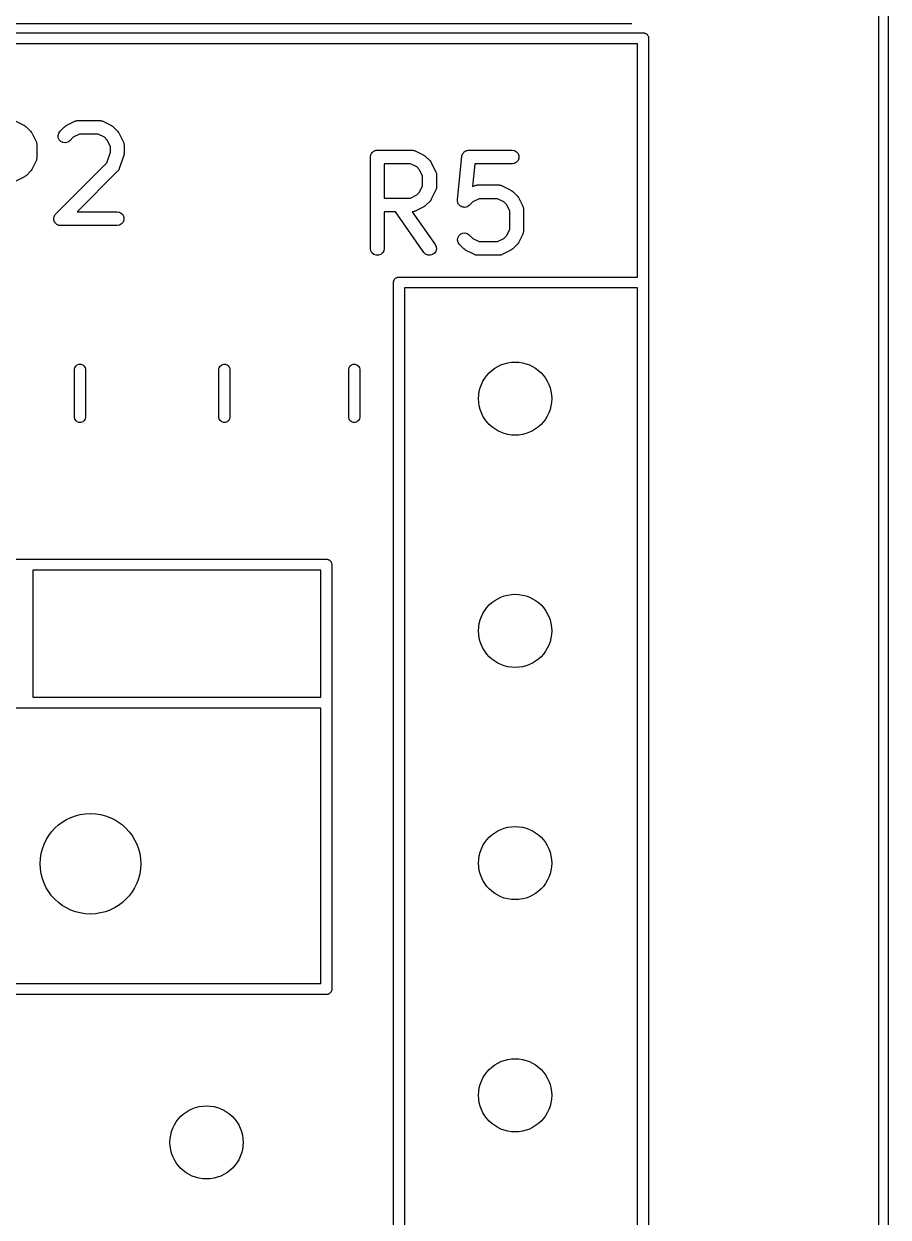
# Model space of a CAD drawing. Extents: x 202.7 to 262.5, y -125.5 to -33.7.
# Drawn here: x 253.05 to 262.5, y -86.12 to -73.07 of the extents above; entities that cross this region are included whole.
import ezdxf

# ---------------------------------------------------------------- set-up
doc = ezdxf.new("R2010")
doc.units = 0
doc.header["$MEASUREMENT"] = 0
doc.layers.add('BLACK', color=7, linetype='CONTINUOUS')

msp = doc.modelspace()

# ---------------------------------------------------------------- linework, layer by layer
at = {"layer": 'BLACK', "linetype": 'CONTINUOUS'}
for p, q in [((262.4, -115.754), (262.4, -43.7949)), ((262.5, -43.7456), (262.5, -115.804)), ((259.685, -73.072), (223.309, -73.072)), ((259.691, -73.072), (259.685, -73.072)), ((259.685, -73.072), (259.685, -73.072)), ((259.696, -73.0702), (259.691, -73.072)), ((241.775, -73.17), (259.825, -73.17)), ((259.825, -73.17), (259.831, -73.17)), ((259.825, -73.17), (259.825, -73.17)), ((259.831, -73.17), (259.836, -73.1718)), ((259.836, -73.1718), (259.841, -73.1727)), ((259.841, -73.1727), (259.845, -73.1754)), ((259.845, -73.1754), (259.85, -73.1772)), ((259.85, -73.1772), (259.855, -73.1807)), ((259.855, -73.1807), (259.859, -73.1833)), ((259.859, -73.1833), (259.863, -73.1874)), ((259.863, -73.1874), (259.867, -73.1908)), ((259.867, -73.1908), (259.869, -73.1955)), ((259.869, -73.1955), (259.873, -73.1995)), ((259.873, -73.1995), (259.875, -73.2045)), ((259.875, -73.2045), (259.877, -73.2092)), ((259.877, -73.2092), (259.878, -73.2144)), ((259.878, -73.2144), (259.88, -73.2194)), ((259.76, -73.29), (241.84, -73.29)), ((259.76, -75.84), (259.76, -73.29)), ((259.88, -73.2194), (259.88, -73.2247)), ((259.88, -73.2247), (259.88, -73.2248)), ((259.88, -73.2248), (259.88, -116.675)), ((253.612, -74.1319), (253.621, -74.1304)), ((253.621, -74.1304), (253.63, -74.1279)), ((253.63, -74.1279), (253.634, -74.1281)), ((253.634, -74.1281), (253.638, -74.1274)), ((253.638, -74.1274), (253.876, -74.1274)), ((253.876, -74.1274), (253.88, -74.1281)), ((253.88, -74.1281), (253.885, -74.1279)), ((253.885, -74.1279), (253.893, -74.1304)), ((253.893, -74.1304), (253.902, -74.1319)), ((252.957, -74.1353), (253.053, -74.1829)), ((253.053, -74.1829), (253.062, -74.1901)), ((253.062, -74.1901), (253.072, -74.197)), ((253.072, -74.197), (253.12, -74.2446)), ((253.12, -74.2446), (253.127, -74.2544)), ((253.127, -74.2544), (253.134, -74.2641)), ((253.427, -74.2659), (253.442, -74.2446)), ((253.442, -74.2446), (253.49, -74.197)), ((253.49, -74.197), (253.5, -74.1901)), ((253.5, -74.1901), (253.509, -74.1829)), ((253.509, -74.1829), (253.605, -74.1353)), ((253.605, -74.1353), (253.609, -74.1341)), ((253.609, -74.1341), (253.612, -74.1319)), ((253.902, -74.1319), (253.906, -74.1341)), ((253.906, -74.1341), (253.91, -74.1353)), ((253.91, -74.1353), (254.005, -74.1829)), ((254.005, -74.1829), (254.015, -74.1901)), ((254.015, -74.1901), (254.024, -74.197)), ((254.024, -74.197), (254.072, -74.2446)), ((254.072, -74.2446), (254.079, -74.2544)), ((254.079, -74.2544), (254.086, -74.2641)), ((253.134, -74.2641), (253.181, -74.3593)), ((253.181, -74.3593), (253.183, -74.3635)), ((253.183, -74.3635), (253.185, -74.3672)), ((253.185, -74.3672), (253.186, -74.3759)), ((253.186, -74.3759), (253.189, -74.3843)), ((253.189, -74.3843), (253.189, -74.3886)), ((253.189, -74.3886), (253.189, -74.3929)), ((253.421, -74.2911), (253.427, -74.2659)), ((253.423, -74.317), (253.421, -74.2911)), ((253.434, -74.3406), (253.423, -74.317)), ((253.452, -74.3591), (253.434, -74.3406)), ((253.476, -74.3701), (253.452, -74.3591)), ((253.502, -74.3723), (253.476, -74.3701)), ((253.527, -74.3656), (253.502, -74.3723)), ((253.548, -74.3507), (253.527, -74.3656)), ((253.587, -74.3116), (253.548, -74.3507)), ((253.656, -74.2774), (253.587, -74.3116)), ((253.858, -74.2774), (253.656, -74.2774)), ((253.927, -74.3116), (253.858, -74.2774)), ((253.957, -74.342), (253.927, -74.3116)), ((253.992, -74.4106), (253.957, -74.342)), ((254.086, -74.2641), (254.134, -74.3593)), ((254.134, -74.3593), (254.135, -74.3635)), ((254.135, -74.3635), (254.137, -74.3672)), ((254.137, -74.3672), (254.139, -74.3759)), ((254.139, -74.3759), (254.141, -74.3843)), ((254.141, -74.3843), (254.141, -74.3886)), ((254.141, -74.3886), (254.142, -74.3929)), ((253.189, -74.3929), (253.189, -74.5357)), ((253.953, -74.5904), (253.992, -74.4759)), ((253.992, -74.4759), (253.992, -74.4106)), ((254.138, -74.5118), (254.09, -74.6547)), ((254.14, -74.4999), (254.138, -74.5118)), ((254.142, -74.4881), (254.14, -74.4999)), ((254.142, -74.3929), (254.142, -74.4881)), ((256.837, -74.5274), (256.838, -74.5209)), ((256.838, -74.5144), (256.84, -74.5082)), ((256.838, -74.5209), (256.838, -74.5144)), ((256.84, -74.5082), (256.841, -74.5017)), ((256.841, -74.5017), (256.845, -74.496)), ((256.845, -74.496), (256.847, -74.4899)), ((256.847, -74.4899), (256.851, -74.4849)), ((256.851, -74.4849), (256.854, -74.4792)), ((256.854, -74.4792), (256.859, -74.475)), ((256.859, -74.475), (256.864, -74.4699)), ((256.864, -74.4699), (256.869, -74.4666)), ((256.869, -74.4666), (256.874, -74.4624)), ((256.874, -74.4624), (256.881, -74.4602)), ((256.881, -74.4602), (256.886, -74.4569)), ((256.886, -74.4569), (256.893, -74.4558)), ((256.893, -74.4558), (256.899, -74.4535)), ((256.899, -74.4535), (256.905, -74.4535)), ((256.905, -74.4535), (256.912, -74.4524)), ((256.912, -74.4524), (257.293, -74.4524)), ((257.293, -74.4524), (257.297, -74.4531)), ((257.297, -74.4531), (257.301, -74.4529)), ((257.301, -74.4529), (257.31, -74.4554)), ((257.31, -74.4554), (257.319, -74.4569)), ((257.319, -74.4569), (257.322, -74.4591)), ((257.322, -74.4591), (257.326, -74.4603)), ((257.326, -74.4603), (257.422, -74.5079)), ((257.422, -74.5079), (257.431, -74.5151)), ((257.431, -74.5151), (257.441, -74.522)), ((257.441, -74.522), (257.489, -74.5696)), ((257.79, -74.9961), (257.837, -74.5199)), ((257.837, -74.5199), (257.838, -74.5172)), ((257.838, -74.5144), (257.842, -74.5047)), ((257.838, -74.5172), (257.838, -74.5144)), ((257.842, -74.5047), (257.844, -74.4948)), ((257.844, -74.4948), (257.846, -74.4925)), ((257.846, -74.4925), (257.847, -74.4899)), ((257.847, -74.4899), (257.854, -74.482)), ((257.854, -74.482), (257.86, -74.4737)), ((257.86, -74.4737), (257.862, -74.4721)), ((257.862, -74.4721), (257.864, -74.4699)), ((257.864, -74.4699), (257.873, -74.4648)), ((257.873, -74.4648), (257.881, -74.459)), ((257.881, -74.459), (257.884, -74.4583)), ((257.884, -74.4583), (257.886, -74.4569)), ((257.886, -74.4569), (257.896, -74.4551)), ((257.896, -74.4551), (257.906, -74.4526)), ((257.906, -74.4526), (257.909, -74.4529)), ((257.909, -74.4529), (257.912, -74.4524)), ((257.912, -74.4524), (258.388, -74.4524)), ((258.388, -74.4524), (258.414, -74.4569)), ((258.414, -74.4569), (258.436, -74.4699)), ((258.436, -74.4699), (258.453, -74.4899)), ((258.453, -74.4899), (258.462, -74.5144)), ((258.462, -74.5144), (258.462, -74.5404)), ((253.181, -74.5693), (253.134, -74.6645)), ((253.183, -74.5651), (253.181, -74.5693)), ((253.185, -74.5614), (253.183, -74.5651)), ((253.186, -74.5527), (253.185, -74.5614)), ((253.189, -74.5443), (253.186, -74.5527)), ((253.189, -74.5357), (253.189, -74.54)), ((253.189, -74.54), (253.189, -74.5443)), ((253.395, -75.1493), (253.953, -74.5904)), ((256.837, -75.5274), (256.837, -74.5274)), ((256.987, -74.6024), (256.987, -74.9762)), ((257.275, -74.6024), (256.987, -74.6024)), ((257.344, -74.6366), (257.275, -74.6024)), ((257.374, -74.667), (257.344, -74.6366)), ((257.489, -74.5696), (257.496, -74.5794)), ((257.496, -74.5794), (257.503, -74.5891)), ((257.503, -74.5891), (257.55, -74.6843)), ((257.98, -74.6024), (257.955, -74.8506)), ((258.388, -74.6024), (257.98, -74.6024)), ((258.414, -74.5979), (258.388, -74.6024)), ((258.436, -74.5848), (258.414, -74.5979)), ((258.453, -74.5649), (258.436, -74.5848)), ((258.462, -74.5404), (258.453, -74.5649)), ((253.053, -74.7457), (252.957, -74.7933)), ((253.062, -74.7385), (253.053, -74.7457)), ((253.072, -74.7316), (253.062, -74.7385)), ((253.12, -74.684), (253.072, -74.7316)), ((253.127, -74.6742), (253.12, -74.684)), ((253.134, -74.6645), (253.127, -74.6742)), ((254.072, -74.684), (253.629, -75.1274)), ((254.075, -74.6804), (254.072, -74.684)), ((254.078, -74.6776), (254.075, -74.6804)), ((254.082, -74.6698), (254.078, -74.6776)), ((254.087, -74.6626), (254.082, -74.6698)), ((254.088, -74.6585), (254.087, -74.6626)), ((254.09, -74.6547), (254.088, -74.6585)), ((257.408, -74.7356), (257.374, -74.667)), ((257.408, -74.843), (257.408, -74.7356)), ((257.55, -74.6843), (257.552, -74.6885)), ((257.552, -74.6885), (257.554, -74.6922)), ((257.554, -74.6922), (257.555, -74.7009)), ((257.555, -74.7009), (257.558, -74.7093)), ((257.558, -74.7093), (257.558, -74.7136)), ((257.558, -74.7136), (257.558, -74.7179)), ((257.558, -74.7179), (257.558, -74.8607)), ((257.344, -74.9419), (257.374, -74.9115)), ((257.374, -74.9115), (257.408, -74.843)), ((257.55, -74.8943), (257.503, -74.9895)), ((257.552, -74.8901), (257.55, -74.8943)), ((257.554, -74.8864), (257.552, -74.8901)), ((257.555, -74.8777), (257.554, -74.8864)), ((257.558, -74.8693), (257.555, -74.8777)), ((257.558, -74.8607), (257.558, -74.865)), ((257.558, -74.865), (257.558, -74.8693)), ((257.955, -74.8506), (257.974, -74.8413)), ((257.974, -74.8413), (257.978, -74.84)), ((257.978, -74.84), (257.981, -74.8379)), ((257.981, -74.8379), (257.99, -74.8363)), ((257.99, -74.8363), (257.999, -74.8338)), ((257.999, -74.8338), (258.003, -74.8341)), ((258.003, -74.8341), (258.007, -74.8333)), ((258.007, -74.8333), (258.245, -74.8333)), ((258.245, -74.8333), (258.249, -74.8341)), ((258.249, -74.8341), (258.254, -74.8338)), ((258.254, -74.8338), (258.262, -74.8363)), ((258.262, -74.8363), (258.271, -74.8379)), ((258.271, -74.8379), (258.275, -74.84)), ((258.275, -74.84), (258.279, -74.8413)), ((258.279, -74.8413), (258.374, -74.8889)), ((258.374, -74.8889), (258.384, -74.896)), ((258.384, -74.896), (258.394, -74.9029)), ((258.394, -74.9029), (258.441, -74.9505)), ((256.987, -74.9762), (257.275, -74.9762)), ((257.275, -74.9762), (257.344, -74.9419)), ((257.489, -75.009), (257.441, -75.0566)), ((257.496, -74.9992), (257.489, -75.009)), ((257.503, -74.9895), (257.496, -74.9992)), ((257.79, -74.9966), (257.79, -74.9961)), ((257.79, -74.997), (257.79, -74.9966)), ((257.791, -75.0095), (257.79, -74.997)), ((257.792, -75.0221), (257.791, -75.0095)), ((257.792, -75.0225), (257.792, -75.0221)), ((257.792, -75.023), (257.792, -75.0225)), ((257.797, -75.0344), (257.792, -75.023)), ((257.802, -75.0458), (257.797, -75.0344)), ((257.956, -75.0176), (257.917, -75.0566)), ((258.025, -74.9833), (257.956, -75.0176)), ((258.228, -74.9833), (258.025, -74.9833)), ((258.296, -75.0176), (258.228, -74.9833)), ((258.326, -75.048), (258.296, -75.0176)), ((258.441, -74.9505), (258.448, -74.9604)), ((258.448, -74.9604), (258.455, -74.97)), ((258.455, -74.97), (258.503, -75.0653)), ((253.377, -75.1801), (253.38, -75.1707)), ((253.38, -75.1707), (253.382, -75.168)), ((253.382, -75.168), (253.383, -75.1649)), ((253.383, -75.1649), (253.389, -75.1574)), ((253.389, -75.1574), (253.395, -75.1493)), ((253.629, -75.1274), (254.067, -75.1274)), ((254.067, -75.1274), (254.092, -75.1319)), ((254.092, -75.1319), (254.115, -75.1449)), ((254.115, -75.1449), (254.132, -75.1649)), ((254.132, -75.1649), (254.141, -75.1894)), ((257.111, -75.1262), (256.987, -75.1262)), ((256.987, -75.1262), (256.987, -75.5274)), ((257.422, -75.5704), (257.111, -75.1262)), ((257.297, -75.1254), (257.294, -75.126)), ((257.294, -75.126), (257.545, -75.4844)), ((257.301, -75.1257), (257.297, -75.1254)), ((257.31, -75.1232), (257.301, -75.1257)), ((257.319, -75.1217), (257.31, -75.1232)), ((257.322, -75.1195), (257.319, -75.1217)), ((257.326, -75.1183), (257.322, -75.1195)), ((257.422, -75.0707), (257.326, -75.1183)), ((257.431, -75.0635), (257.422, -75.0707)), ((257.441, -75.0566), (257.431, -75.0635)), ((257.803, -75.0462), (257.802, -75.0458)), ((257.803, -75.0466), (257.803, -75.0462)), ((257.812, -75.0555), (257.803, -75.0466)), ((257.821, -75.0645), (257.812, -75.0555)), ((257.821, -75.0647), (257.821, -75.0645)), ((257.821, -75.065), (257.821, -75.0647)), ((257.833, -75.0703), (257.821, -75.065)), ((257.844, -75.0758), (257.833, -75.0703)), ((257.845, -75.076), (257.844, -75.0758)), ((257.844, -75.0758), (257.844, -75.0758)), ((257.857, -75.0771), (257.845, -75.076)), ((257.87, -75.0784), (257.857, -75.0771)), ((257.871, -75.0783), (257.87, -75.0782)), ((257.87, -75.0782), (257.87, -75.0784)), ((257.883, -75.075), (257.871, -75.0783)), ((257.895, -75.0719), (257.883, -75.075)), ((257.896, -75.0717), (257.895, -75.0719)), ((257.906, -75.0643), (257.896, -75.0715)), ((257.896, -75.0715), (257.896, -75.0717)), ((257.917, -75.0573), (257.906, -75.0643)), ((257.917, -75.0566), (257.917, -75.0569)), ((257.917, -75.0569), (257.917, -75.0573)), ((258.361, -75.1165), (258.326, -75.048)), ((258.361, -75.3192), (258.361, -75.1165)), ((258.503, -75.0653), (258.504, -75.0694)), ((258.504, -75.0694), (258.506, -75.0732)), ((258.506, -75.0732), (258.508, -75.0818)), ((258.508, -75.0818), (258.51, -75.0902)), ((258.51, -75.0902), (258.51, -75.0945)), ((258.51, -75.0945), (258.511, -75.0988)), ((258.511, -75.0988), (258.511, -75.3369)), ((253.373, -75.1958), (253.374, -75.1927)), ((253.374, -75.2056), (253.373, -75.1958)), ((253.374, -75.1894), (253.377, -75.1801)), ((253.374, -75.1927), (253.374, -75.1894)), ((253.374, -75.2154), (253.374, -75.2056)), ((253.375, -75.2185), (253.374, -75.2154)), ((253.375, -75.2218), (253.375, -75.2185)), ((253.379, -75.2307), (253.375, -75.2218)), ((253.383, -75.2399), (253.379, -75.2307)), ((253.385, -75.2424), (253.383, -75.2399)), ((253.386, -75.2454), (253.385, -75.2424)), ((253.393, -75.2523), (253.386, -75.2454)), ((253.399, -75.2598), (253.393, -75.2523)), ((253.402, -75.2615), (253.399, -75.2598)), ((253.405, -75.2638), (253.402, -75.2615)), ((253.413, -75.268), (253.405, -75.2638)), ((253.422, -75.2729), (253.413, -75.268)), ((253.425, -75.2734), (253.422, -75.2729)), ((253.428, -75.2748), (253.425, -75.2734)), ((253.438, -75.2757), (253.428, -75.2748)), ((253.448, -75.2774), (253.438, -75.2757)), ((254.067, -75.2774), (253.448, -75.2774)), ((254.092, -75.2729), (254.067, -75.2774)), ((254.115, -75.2598), (254.092, -75.2729)), ((254.132, -75.2399), (254.115, -75.2598)), ((254.141, -75.2154), (254.132, -75.2399)), ((254.141, -75.1894), (254.141, -75.2154)), ((257.79, -75.4387), (257.792, -75.4127)), ((257.792, -75.4127), (257.803, -75.3891)), ((257.803, -75.3891), (257.821, -75.3707)), ((257.821, -75.3707), (257.845, -75.3597)), ((257.845, -75.3597), (257.871, -75.3574)), ((257.871, -75.3574), (257.896, -75.3642)), ((257.896, -75.3642), (257.917, -75.3791)), ((257.917, -75.3791), (257.956, -75.4181)), ((257.956, -75.4181), (258.025, -75.4524)), ((258.228, -75.4524), (258.296, -75.4181)), ((258.296, -75.4181), (258.326, -75.3877)), ((258.326, -75.3877), (258.361, -75.3192)), ((258.503, -75.3704), (258.455, -75.4657)), ((258.504, -75.3663), (258.503, -75.3704)), ((258.506, -75.3626), (258.504, -75.3663)), ((258.508, -75.3539), (258.506, -75.3626)), ((258.51, -75.3455), (258.508, -75.3539)), ((258.511, -75.3369), (258.51, -75.3412)), ((258.51, -75.3412), (258.51, -75.3455)), ((256.841, -75.553), (256.837, -75.5274)), ((256.854, -75.5756), (256.841, -75.553)), ((256.982, -75.553), (256.969, -75.5756)), ((256.987, -75.5274), (256.982, -75.553)), ((257.551, -75.5591), (257.536, -75.5804)), ((257.545, -75.4844), (257.556, -75.508)), ((257.558, -75.5339), (257.551, -75.5591)), ((257.556, -75.508), (257.558, -75.5339)), ((257.796, -75.4638), (257.79, -75.4387)), ((257.811, -75.4852), (257.796, -75.4638)), ((257.859, -75.5328), (257.811, -75.4852)), ((257.869, -75.5397), (257.859, -75.5328)), ((257.878, -75.5468), (257.869, -75.5397)), ((257.974, -75.5945), (257.878, -75.5468)), ((258.025, -75.4524), (258.228, -75.4524)), ((258.374, -75.5468), (258.279, -75.5945)), ((258.384, -75.5397), (258.374, -75.5468)), ((258.394, -75.5328), (258.384, -75.5397)), ((258.441, -75.4852), (258.394, -75.5328)), ((258.448, -75.4753), (258.441, -75.4852)), ((258.455, -75.4657), (258.448, -75.4753)), ((256.874, -75.5923), (256.854, -75.5756)), ((256.899, -75.6012), (256.874, -75.5923)), ((256.925, -75.6012), (256.899, -75.6012)), ((256.949, -75.5923), (256.925, -75.6012)), ((256.969, -75.5756), (256.949, -75.5923)), ((257.44, -75.5888), (257.422, -75.5704)), ((257.464, -75.5998), (257.44, -75.5888)), ((257.49, -75.6021), (257.464, -75.5998)), ((257.515, -75.5954), (257.49, -75.6021)), ((257.536, -75.5804), (257.515, -75.5954)), ((257.978, -75.5957), (257.974, -75.5945)), ((257.981, -75.5979), (257.978, -75.5957)), ((257.99, -75.5994), (257.981, -75.5979)), ((257.999, -75.6019), (257.99, -75.5994)), ((258.003, -75.6016), (257.999, -75.6019)), ((258.007, -75.6024), (258.003, -75.6016)), ((258.245, -75.6024), (258.007, -75.6024)), ((258.249, -75.6016), (258.245, -75.6024)), ((258.254, -75.6019), (258.249, -75.6016)), ((258.262, -75.5994), (258.254, -75.6019)), ((258.271, -75.5979), (258.262, -75.5994)), ((258.275, -75.5957), (258.271, -75.5979)), ((258.279, -75.5945), (258.275, -75.5957)), ((257.09, -75.8894), (257.092, -75.8844)), ((257.09, -75.8947), (257.09, -75.8894)), ((257.09, -75.8948), (257.09, -75.8947)), ((257.09, -113.989), (257.09, -75.8948)), ((257.092, -75.8844), (257.093, -75.8792)), ((257.093, -75.8792), (257.095, -75.8745)), ((257.095, -75.8745), (257.097, -75.8695)), ((257.097, -75.8695), (257.101, -75.8655)), ((257.101, -75.8655), (257.103, -75.8608)), ((257.103, -75.8608), (257.107, -75.8574)), ((257.107, -75.8574), (257.111, -75.8533)), ((257.111, -75.8533), (257.115, -75.8507)), ((257.115, -75.8507), (257.12, -75.8472)), ((257.12, -75.8472), (257.125, -75.8454)), ((257.125, -75.8454), (257.129, -75.8427)), ((257.129, -75.8427), (257.134, -75.8418)), ((257.134, -75.8418), (257.139, -75.84)), ((257.139, -75.84), (257.145, -75.84)), ((257.145, -75.84), (257.145, -75.84)), ((257.145, -75.84), (259.76, -75.84)), ((257.21, -75.96), (257.21, -113.94)), ((259.76, -75.96), (257.21, -75.96)), ((259.76, -113.94), (259.76, -75.96)), ((253.6, -76.8487), (253.603, -76.8331)), ((253.6, -77.3763), (253.6, -76.8487)), ((253.603, -76.8331), (253.613, -76.8148)), ((253.613, -76.8148), (253.63, -76.8012)), ((253.63, -76.8012), (253.649, -76.7939)), ((253.649, -76.7939), (253.671, -76.7939)), ((253.671, -76.7939), (253.69, -76.8012)), ((253.69, -76.8012), (253.707, -76.8148)), ((253.707, -76.8148), (253.717, -76.8331)), ((253.717, -76.8331), (253.72, -76.8487)), ((253.72, -76.8487), (253.72, -77.3763)), ((255.18, -76.8487), (255.183, -76.8331)), ((255.18, -77.3763), (255.18, -76.8487)), ((255.183, -76.8331), (255.193, -76.8148)), ((255.193, -76.8148), (255.21, -76.8012)), ((255.21, -76.8012), (255.229, -76.7939)), ((255.229, -76.7939), (255.251, -76.7939)), ((255.251, -76.7939), (255.27, -76.8012)), ((255.27, -76.8012), (255.287, -76.8148)), ((255.287, -76.8148), (255.297, -76.8331)), ((255.297, -76.8331), (255.3, -76.8487)), ((255.3, -76.8487), (255.3, -77.3763)), ((256.6, -76.8487), (256.603, -76.8331)), ((256.6, -77.3763), (256.6, -76.8487)), ((256.603, -76.8331), (256.613, -76.8148)), ((256.613, -76.8148), (256.63, -76.8012)), ((256.63, -76.8012), (256.649, -76.7939)), ((256.649, -76.7939), (256.671, -76.7939)), ((256.671, -76.7939), (256.69, -76.8012)), ((256.69, -76.8012), (256.707, -76.8148)), ((256.707, -76.8148), (256.717, -76.8331)), ((256.717, -76.8331), (256.72, -76.8487)), ((256.72, -76.8487), (256.72, -77.3763)), ((253.603, -77.3919), (253.6, -77.3763)), ((253.613, -77.4102), (253.603, -77.3919)), ((253.717, -77.3919), (253.707, -77.4102)), ((253.72, -77.3763), (253.717, -77.3919)), ((255.183, -77.3919), (255.18, -77.3763)), ((255.193, -77.4102), (255.183, -77.3919)), ((255.297, -77.3919), (255.287, -77.4102)), ((255.3, -77.3763), (255.297, -77.3919)), ((256.603, -77.3919), (256.6, -77.3763)), ((256.613, -77.4102), (256.603, -77.3919)), ((256.717, -77.3919), (256.707, -77.4102)), ((256.72, -77.3763), (256.717, -77.3919)), ((253.63, -77.4238), (253.613, -77.4102)), ((253.649, -77.4311), (253.63, -77.4238)), ((253.671, -77.4311), (253.649, -77.4311)), ((253.69, -77.4238), (253.671, -77.4311)), ((253.707, -77.4102), (253.69, -77.4238)), ((255.21, -77.4238), (255.193, -77.4102)), ((255.229, -77.4311), (255.21, -77.4238)), ((255.251, -77.4311), (255.229, -77.4311)), ((255.27, -77.4238), (255.251, -77.4311)), ((255.287, -77.4102), (255.27, -77.4238)), ((256.63, -77.4238), (256.613, -77.4102)), ((256.649, -77.4311), (256.63, -77.4238)), ((256.671, -77.4311), (256.649, -77.4311)), ((256.69, -77.4238), (256.671, -77.4311)), ((256.707, -77.4102), (256.69, -77.4238)), ((246.109, -78.927), (256.359, -78.927)), ((256.359, -78.927), (256.365, -78.927)), ((256.359, -78.927), (256.359, -78.927)), ((256.365, -78.927), (256.37, -78.9288)), ((256.37, -78.9288), (256.375, -78.9297)), ((256.375, -78.9297), (256.379, -78.9324)), ((256.379, -78.9324), (256.384, -78.9342)), ((256.384, -78.9342), (256.389, -78.9377)), ((256.389, -78.9377), (256.393, -78.9403)), ((256.393, -78.9403), (256.397, -78.9444)), ((256.397, -78.9444), (256.401, -78.9478)), ((256.401, -78.9478), (256.403, -78.9525)), ((256.403, -78.9525), (256.407, -78.9565)), ((256.407, -78.9565), (256.409, -78.9615)), ((253.145, -79.047), (253.145, -80.437)), ((256.294, -79.047), (253.145, -79.047)), ((256.294, -80.437), (256.294, -79.047)), ((256.409, -78.9615), (256.411, -78.9662)), ((256.411, -78.9662), (256.412, -78.9714)), ((256.412, -78.9714), (256.414, -78.9764)), ((256.414, -78.9764), (256.414, -78.9817)), ((256.414, -78.9817), (256.414, -78.9818)), ((256.414, -78.9818), (256.414, -83.6332)), ((253.145, -80.437), (256.294, -80.437)), ((256.294, -80.557), (246.174, -80.557)), ((256.294, -83.568), (256.294, -80.557)), ((246.174, -83.568), (256.294, -83.568)), ((256.407, -83.6585), (256.403, -83.6625)), ((256.409, -83.6535), (256.407, -83.6585)), ((256.411, -83.6488), (256.409, -83.6535)), ((256.412, -83.6436), (256.411, -83.6488)), ((256.414, -83.6386), (256.412, -83.6436)), ((256.414, -83.6332), (256.414, -83.6333)), ((256.414, -83.6333), (256.414, -83.6386)), ((256.359, -83.688), (246.109, -83.688)), ((256.365, -83.688), (256.359, -83.688)), ((256.359, -83.688), (256.359, -83.688)), ((256.37, -83.6862), (256.365, -83.688)), ((256.375, -83.6853), (256.37, -83.6862)), ((256.379, -83.6826), (256.375, -83.6853)), ((256.384, -83.6808), (256.379, -83.6826)), ((256.389, -83.6773), (256.384, -83.6808)), ((256.393, -83.6747), (256.389, -83.6773)), ((256.397, -83.6706), (256.393, -83.6747)), ((256.401, -83.6672), (256.397, -83.6706)), ((256.403, -83.6625), (256.401, -83.6672))]:
    msp.add_line(p, q, dxfattribs=at)
at = {"layer": 'BLACK'}
for centre, radius in [((258.42, -77.17), 0.4), ((258.42, -77.17), 0.4), ((258.42, -79.71), 0.4), ((258.42, -79.71), 0.4), ((253.774, -82.257), 0.55), ((253.774, -82.257), 0.55), ((258.42, -82.25), 0.4), ((258.42, -82.25), 0.4), ((258.42, -84.79), 0.4), ((258.42, -84.79), 0.4), ((255.044, -85.305), 0.4), ((255.044, -85.305), 0.4)]:
    msp.add_circle(centre, radius, dxfattribs=at)

doc.saveas('drawing.dxf')
